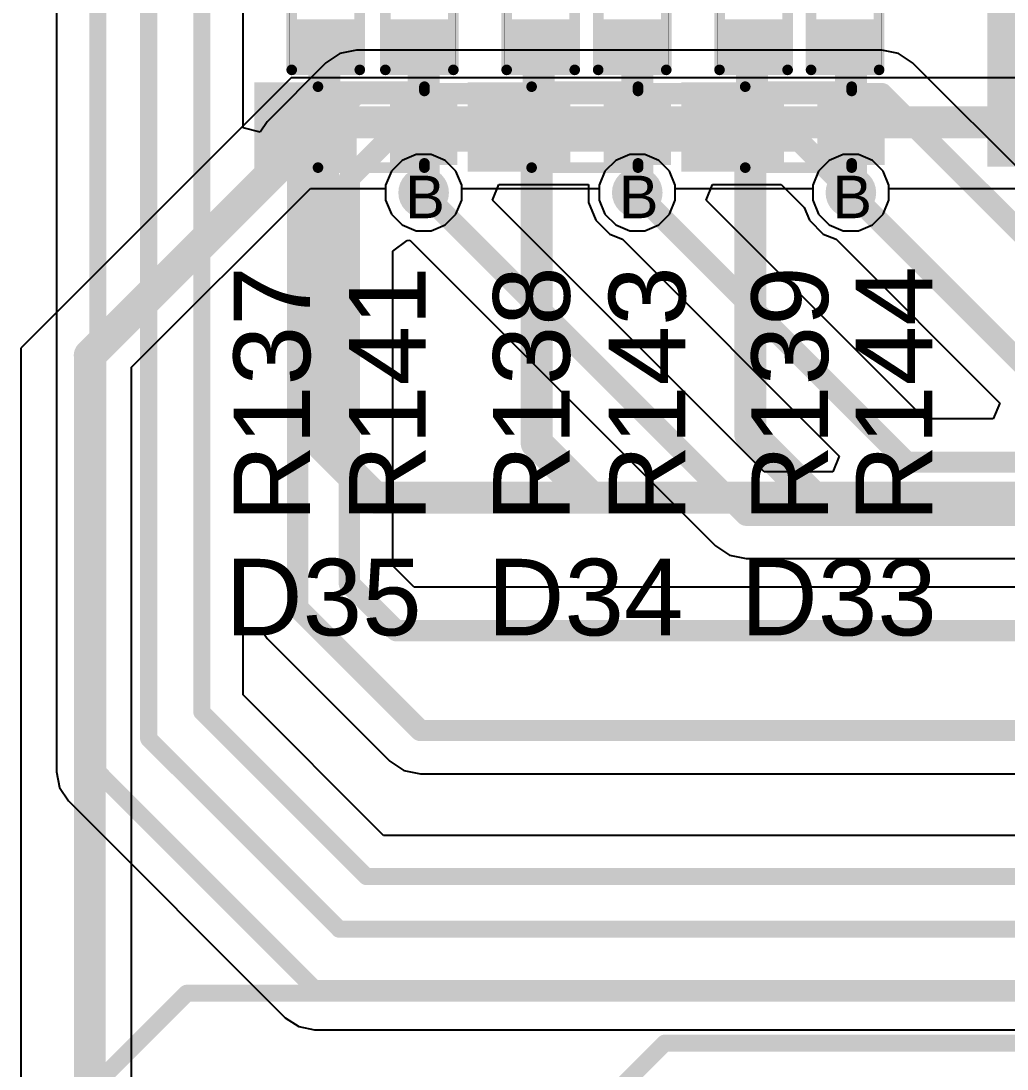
# Model space of a CAD drawing. Header units: inches. Extents: x 0 to 5379, y 0 to 5429.
# Drawn here: x 58.75 to 70.52, y 88.91 to 101.41 of the extents above; entities that cross this region are included whole.
import ezdxf

# ---------------------------------------------------------------- set-up
doc = ezdxf.new("R2010")
doc.units = ezdxf.units.IN
for name, color, linetype in [('Bottom Layer', 5, 'Continuous'), ('Bottom Solder', 6, 'Continuous'), ('Drill Drawing', 1, 'Continuous'), ('GND01', 16, 'Continuous'), ('GND02', 76, 'Continuous'), ('PWR', 156, 'Continuous'), ('SIG 01', 90, 'Continuous'), ('Top Layer', 1, 'Continuous'), ('Top Overlay', 2, 'Continuous'), ('Top Paste', 8, 'Continuous'), ('Top Solder', 216, 'Continuous'), ('Via Holes', 16, 'Continuous')]:
    doc.layers.add(name, color=color, linetype=linetype)
doc.styles.add('Arial', font='', dxfattribs={"height": 0.2})
doc.styles.get('Arial').set_extended_font_data('Arial')

# ---------------------------------------------------------------- blocks, each defined once
blk = doc.blocks.new('R___0402_612')
at = {"layer": 'Top Layer'}
for points in [[(-0.699, -0.318), (-0.699, 0.318), (-0.241, 0.318), (-0.241, -0.318)], [(0.241, -0.318), (0.241, 0.318), (0.699, 0.318), (0.699, -0.318)]]:
    blk.add_hatch(color=1, dxfattribs=at).paths.add_polyline_path(points)
at = {"layer": 'Top Paste'}
for points in [[(-0.699, -0.318), (-0.699, 0.318), (-0.241, 0.318), (-0.241, -0.318)], [(0.241, -0.318), (0.241, 0.318), (0.699, 0.318), (0.699, -0.318)]]:
    blk.add_hatch(color=8, dxfattribs=at).paths.add_polyline_path(points)
at = {"layer": 'Top Solder'}
for points in [[(-0.754, -0.373), (-0.754, 0.373), (-0.186, 0.373), (-0.186, -0.373)], [(0.186, -0.373), (0.186, 0.373), (0.754, 0.373), (0.754, -0.373)]]:
    blk.add_hatch(color=216, dxfattribs=at).paths.add_polyline_path(points)
at = {"layer": 'Top Overlay'}
for points in [[(-0.787, 0.406, 0.127, 0.127, 0), (-0.787, -0.406, 0.127, 0.127, 0)], [(-0.787, 0.406, 0.127, 0.127, 0), (0.787, 0.406, 0.127, 0.127, 0)], [(0.787, 0.406, 0.127, 0.127, 0), (0.787, -0.406, 0.127, 0.127, 0)], [(-0.787, -0.406, 0.127, 0.127, 0), (0.787, -0.406, 0.127, 0.127, 0)], [(-0.813, -0.432, 0.00323, 0.00323, 0), (0.813, -0.432, 0.00323, 0.00323, 0)]]:
    blk.add_lwpolyline(points, format="xyseb", dxfattribs=at)
for points in [[(-0.819, 0.406, 0.0635, 0.0635, 1), (-0.756, 0.406, 0.0635, 0.0635, 1)], [(-0.819, 0.406, 0.0635, 0.0635, 1), (-0.756, 0.406, 0.0635, 0.0635, 1)], [(0.756, 0.406, 0.0635, 0.0635, 1), (0.819, 0.406, 0.0635, 0.0635, 1)], [(0.756, 0.406, 0.0635, 0.0635, 1), (0.819, 0.406, 0.0635, 0.0635, 1)], [(-0.819, -0.406, 0.0635, 0.0635, 1), (-0.756, -0.406, 0.0635, 0.0635, 1)], [(-0.819, -0.406, 0.0635, 0.0635, 1), (-0.756, -0.406, 0.0635, 0.0635, 1)], [(0.756, -0.406, 0.0635, 0.0635, 1), (0.819, -0.406, 0.0635, 0.0635, 1)], [(0.756, -0.406, 0.0635, 0.0635, 1), (0.819, -0.406, 0.0635, 0.0635, 1)], [(-0.814, -0.432, 0.00161, 0.00161, 1), (-0.812, -0.432, 0.00161, 0.00161, 1)], [(0.812, -0.432, 0.00161, 0.00161, 1), (0.814, -0.432, 0.00161, 0.00161, 1)]]:
    blk.add_lwpolyline(points, format="xyseb", close=True, dxfattribs=at)
blk = doc.blocks.new('R___0402_613')
at = {"layer": 'Top Layer'}
for points in [[(-0.699, -0.318), (-0.699, 0.318), (-0.241, 0.318), (-0.241, -0.318)], [(0.241, -0.318), (0.241, 0.318), (0.699, 0.318), (0.699, -0.318)]]:
    blk.add_hatch(color=1, dxfattribs=at).paths.add_polyline_path(points)
at = {"layer": 'Top Paste'}
for points in [[(-0.699, -0.318), (-0.699, 0.318), (-0.241, 0.318), (-0.241, -0.318)], [(0.241, -0.318), (0.241, 0.318), (0.699, 0.318), (0.699, -0.318)]]:
    blk.add_hatch(color=8, dxfattribs=at).paths.add_polyline_path(points)
at = {"layer": 'Top Solder'}
for points in [[(-0.754, -0.373), (-0.754, 0.373), (-0.186, 0.373), (-0.186, -0.373)], [(0.186, -0.373), (0.186, 0.373), (0.754, 0.373), (0.754, -0.373)]]:
    blk.add_hatch(color=216, dxfattribs=at).paths.add_polyline_path(points)
at = {"layer": 'Top Overlay'}
for points in [[(-0.787, 0.406, 0.127, 0.127, 0), (-0.787, -0.406, 0.127, 0.127, 0)], [(-0.787, 0.406, 0.127, 0.127, 0), (0.787, 0.406, 0.127, 0.127, 0)], [(0.787, 0.406, 0.127, 0.127, 0), (0.787, -0.406, 0.127, 0.127, 0)], [(-0.787, -0.406, 0.127, 0.127, 0), (0.787, -0.406, 0.127, 0.127, 0)], [(-0.813, -0.432, 0.00323, 0.00323, 0), (0.813, -0.432, 0.00323, 0.00323, 0)]]:
    blk.add_lwpolyline(points, format="xyseb", dxfattribs=at)
for points in [[(-0.819, 0.406, 0.0635, 0.0635, 1), (-0.756, 0.406, 0.0635, 0.0635, 1)], [(-0.819, 0.406, 0.0635, 0.0635, 1), (-0.756, 0.406, 0.0635, 0.0635, 1)], [(0.756, 0.406, 0.0635, 0.0635, 1), (0.819, 0.406, 0.0635, 0.0635, 1)], [(0.756, 0.406, 0.0635, 0.0635, 1), (0.819, 0.406, 0.0635, 0.0635, 1)], [(-0.819, -0.406, 0.0635, 0.0635, 1), (-0.756, -0.406, 0.0635, 0.0635, 1)], [(-0.819, -0.406, 0.0635, 0.0635, 1), (-0.756, -0.406, 0.0635, 0.0635, 1)], [(0.756, -0.406, 0.0635, 0.0635, 1), (0.819, -0.406, 0.0635, 0.0635, 1)], [(0.756, -0.406, 0.0635, 0.0635, 1), (0.819, -0.406, 0.0635, 0.0635, 1)], [(-0.814, -0.432, 0.00161, 0.00161, 1), (-0.812, -0.432, 0.00161, 0.00161, 1)], [(0.812, -0.432, 0.00161, 0.00161, 1), (0.814, -0.432, 0.00161, 0.00161, 1)]]:
    blk.add_lwpolyline(points, format="xyseb", close=True, dxfattribs=at)
blk = doc.blocks.new('R___0402_615')
at = {"layer": 'Top Layer'}
for points in [[(-0.699, -0.318), (-0.699, 0.318), (-0.241, 0.318), (-0.241, -0.318)], [(0.241, -0.318), (0.241, 0.318), (0.699, 0.318), (0.699, -0.318)]]:
    blk.add_hatch(color=1, dxfattribs=at).paths.add_polyline_path(points)
at = {"layer": 'Top Paste'}
for points in [[(-0.699, -0.318), (-0.699, 0.318), (-0.241, 0.318), (-0.241, -0.318)], [(0.241, -0.318), (0.241, 0.318), (0.699, 0.318), (0.699, -0.318)]]:
    blk.add_hatch(color=8, dxfattribs=at).paths.add_polyline_path(points)
at = {"layer": 'Top Solder'}
for points in [[(-0.754, -0.373), (-0.754, 0.373), (-0.186, 0.373), (-0.186, -0.373)], [(0.186, -0.373), (0.186, 0.373), (0.754, 0.373), (0.754, -0.373)]]:
    blk.add_hatch(color=216, dxfattribs=at).paths.add_polyline_path(points)
at = {"layer": 'Top Overlay'}
for points in [[(-0.787, 0.406, 0.127, 0.127, 0), (-0.787, -0.406, 0.127, 0.127, 0)], [(-0.787, 0.406, 0.127, 0.127, 0), (0.787, 0.406, 0.127, 0.127, 0)], [(0.787, 0.406, 0.127, 0.127, 0), (0.787, -0.406, 0.127, 0.127, 0)], [(-0.787, -0.406, 0.127, 0.127, 0), (0.787, -0.406, 0.127, 0.127, 0)], [(-0.813, -0.432, 0.00323, 0.00323, 0), (0.813, -0.432, 0.00323, 0.00323, 0)]]:
    blk.add_lwpolyline(points, format="xyseb", dxfattribs=at)
for points in [[(-0.819, 0.406, 0.0635, 0.0635, 1), (-0.756, 0.406, 0.0635, 0.0635, 1)], [(-0.819, 0.406, 0.0635, 0.0635, 1), (-0.756, 0.406, 0.0635, 0.0635, 1)], [(0.756, 0.406, 0.0635, 0.0635, 1), (0.819, 0.406, 0.0635, 0.0635, 1)], [(0.756, 0.406, 0.0635, 0.0635, 1), (0.819, 0.406, 0.0635, 0.0635, 1)], [(-0.819, -0.406, 0.0635, 0.0635, 1), (-0.756, -0.406, 0.0635, 0.0635, 1)], [(-0.819, -0.406, 0.0635, 0.0635, 1), (-0.756, -0.406, 0.0635, 0.0635, 1)], [(0.756, -0.406, 0.0635, 0.0635, 1), (0.819, -0.406, 0.0635, 0.0635, 1)], [(0.756, -0.406, 0.0635, 0.0635, 1), (0.819, -0.406, 0.0635, 0.0635, 1)], [(-0.814, -0.432, 0.00161, 0.00161, 1), (-0.812, -0.432, 0.00161, 0.00161, 1)], [(0.812, -0.432, 0.00161, 0.00161, 1), (0.814, -0.432, 0.00161, 0.00161, 1)]]:
    blk.add_lwpolyline(points, format="xyseb", close=True, dxfattribs=at)
blk = doc.blocks.new('R___0402_617')
at = {"layer": 'Top Layer'}
for points in [[(-0.699, -0.318), (-0.699, 0.317), (-0.241, 0.317), (-0.241, -0.318)], [(0.241, -0.318), (0.241, 0.317), (0.699, 0.317), (0.699, -0.318)]]:
    blk.add_hatch(color=1, dxfattribs=at).paths.add_polyline_path(points)
at = {"layer": 'Top Paste'}
for points in [[(-0.699, -0.318), (-0.699, 0.317), (-0.241, 0.317), (-0.241, -0.318)], [(0.241, -0.318), (0.241, 0.317), (0.699, 0.317), (0.699, -0.318)]]:
    blk.add_hatch(color=8, dxfattribs=at).paths.add_polyline_path(points)
at = {"layer": 'Top Solder'}
for points in [[(-0.754, -0.373), (-0.754, 0.373), (-0.186, 0.373), (-0.186, -0.373)], [(0.186, -0.373), (0.186, 0.373), (0.754, 0.373), (0.754, -0.373)]]:
    blk.add_hatch(color=216, dxfattribs=at).paths.add_polyline_path(points)
at = {"layer": 'Top Overlay'}
for points in [[(-0.787, -0.406, 0.127, 0.127, 0), (-0.787, 0.406, 0.127, 0.127, 0)], [(0.787, 0.406, 0.127, 0.127, 0), (-0.787, 0.406, 0.127, 0.127, 0)], [(0.787, -0.406, 0.127, 0.127, 0), (0.787, 0.406, 0.127, 0.127, 0)], [(0.787, -0.406, 0.127, 0.127, 0), (-0.787, -0.406, 0.127, 0.127, 0)], [(0.813, -0.432, 0.00323, 0.00323, 0), (-0.813, -0.432, 0.00323, 0.00323, 0)]]:
    blk.add_lwpolyline(points, format="xyseb", dxfattribs=at)
for points in [[(-0.819, 0.406, 0.0635, 0.0635, 1), (-0.756, 0.406, 0.0635, 0.0635, 1)], [(-0.819, 0.406, 0.0635, 0.0635, 1), (-0.756, 0.406, 0.0635, 0.0635, 1)], [(0.756, 0.406, 0.0635, 0.0635, 1), (0.819, 0.406, 0.0635, 0.0635, 1)], [(0.756, 0.406, 0.0635, 0.0635, 1), (0.819, 0.406, 0.0635, 0.0635, 1)], [(-0.819, -0.406, 0.0635, 0.0635, 1), (-0.756, -0.406, 0.0635, 0.0635, 1)], [(-0.819, -0.406, 0.0635, 0.0635, 1), (-0.756, -0.406, 0.0635, 0.0635, 1)], [(0.756, -0.406, 0.0635, 0.0635, 1), (0.819, -0.406, 0.0635, 0.0635, 1)], [(0.756, -0.406, 0.0635, 0.0635, 1), (0.819, -0.406, 0.0635, 0.0635, 1)], [(-0.814, -0.432, 0.00161, 0.00161, 1), (-0.812, -0.432, 0.00161, 0.00161, 1)], [(0.812, -0.432, 0.00161, 0.00161, 1), (0.814, -0.432, 0.00161, 0.00161, 1)]]:
    blk.add_lwpolyline(points, format="xyseb", close=True, dxfattribs=at)
blk = doc.blocks.new('R___0402_618')
at = {"layer": 'Top Layer'}
for points in [[(-0.699, -0.318), (-0.699, 0.317), (-0.241, 0.317), (-0.241, -0.318)], [(0.241, -0.318), (0.241, 0.317), (0.699, 0.317), (0.699, -0.318)]]:
    blk.add_hatch(color=1, dxfattribs=at).paths.add_polyline_path(points)
at = {"layer": 'Top Paste'}
for points in [[(-0.699, -0.318), (-0.699, 0.317), (-0.241, 0.317), (-0.241, -0.318)], [(0.241, -0.318), (0.241, 0.317), (0.699, 0.317), (0.699, -0.318)]]:
    blk.add_hatch(color=8, dxfattribs=at).paths.add_polyline_path(points)
at = {"layer": 'Top Solder'}
for points in [[(-0.754, -0.373), (-0.754, 0.373), (-0.186, 0.373), (-0.186, -0.373)], [(0.186, -0.373), (0.186, 0.373), (0.754, 0.373), (0.754, -0.373)]]:
    blk.add_hatch(color=216, dxfattribs=at).paths.add_polyline_path(points)
at = {"layer": 'Top Overlay'}
for points in [[(-0.787, -0.406, 0.127, 0.127, 0), (-0.787, 0.406, 0.127, 0.127, 0)], [(0.787, 0.406, 0.127, 0.127, 0), (-0.787, 0.406, 0.127, 0.127, 0)], [(0.787, -0.406, 0.127, 0.127, 0), (0.787, 0.406, 0.127, 0.127, 0)], [(0.787, -0.406, 0.127, 0.127, 0), (-0.787, -0.406, 0.127, 0.127, 0)], [(0.813, -0.432, 0.00323, 0.00323, 0), (-0.813, -0.432, 0.00323, 0.00323, 0)]]:
    blk.add_lwpolyline(points, format="xyseb", dxfattribs=at)
for points in [[(-0.819, 0.406, 0.0635, 0.0635, 1), (-0.756, 0.406, 0.0635, 0.0635, 1)], [(-0.819, 0.406, 0.0635, 0.0635, 1), (-0.756, 0.406, 0.0635, 0.0635, 1)], [(0.756, 0.406, 0.0635, 0.0635, 1), (0.819, 0.406, 0.0635, 0.0635, 1)], [(0.756, 0.406, 0.0635, 0.0635, 1), (0.819, 0.406, 0.0635, 0.0635, 1)], [(-0.819, -0.406, 0.0635, 0.0635, 1), (-0.756, -0.406, 0.0635, 0.0635, 1)], [(-0.819, -0.406, 0.0635, 0.0635, 1), (-0.756, -0.406, 0.0635, 0.0635, 1)], [(0.756, -0.406, 0.0635, 0.0635, 1), (0.819, -0.406, 0.0635, 0.0635, 1)], [(0.756, -0.406, 0.0635, 0.0635, 1), (0.819, -0.406, 0.0635, 0.0635, 1)], [(-0.814, -0.432, 0.00161, 0.00161, 1), (-0.812, -0.432, 0.00161, 0.00161, 1)], [(0.812, -0.432, 0.00161, 0.00161, 1), (0.814, -0.432, 0.00161, 0.00161, 1)]]:
    blk.add_lwpolyline(points, format="xyseb", close=True, dxfattribs=at)
blk = doc.blocks.new('R___0402_619')
at = {"layer": 'Top Layer'}
for points in [[(-0.699, -0.318), (-0.699, 0.317), (-0.241, 0.317), (-0.241, -0.318)], [(0.241, -0.318), (0.241, 0.317), (0.699, 0.317), (0.699, -0.318)]]:
    blk.add_hatch(color=1, dxfattribs=at).paths.add_polyline_path(points)
at = {"layer": 'Top Paste'}
for points in [[(-0.699, -0.318), (-0.699, 0.317), (-0.241, 0.317), (-0.241, -0.318)], [(0.241, -0.318), (0.241, 0.317), (0.699, 0.317), (0.699, -0.318)]]:
    blk.add_hatch(color=8, dxfattribs=at).paths.add_polyline_path(points)
at = {"layer": 'Top Solder'}
for points in [[(-0.754, -0.373), (-0.754, 0.373), (-0.186, 0.373), (-0.186, -0.373)], [(0.186, -0.373), (0.186, 0.373), (0.754, 0.373), (0.754, -0.373)]]:
    blk.add_hatch(color=216, dxfattribs=at).paths.add_polyline_path(points)
at = {"layer": 'Top Overlay'}
for points in [[(-0.787, -0.406, 0.127, 0.127, 0), (-0.787, 0.406, 0.127, 0.127, 0)], [(0.787, 0.406, 0.127, 0.127, 0), (-0.787, 0.406, 0.127, 0.127, 0)], [(0.787, -0.406, 0.127, 0.127, 0), (0.787, 0.406, 0.127, 0.127, 0)], [(0.787, -0.406, 0.127, 0.127, 0), (-0.787, -0.406, 0.127, 0.127, 0)], [(0.813, -0.432, 0.00323, 0.00323, 0), (-0.813, -0.432, 0.00323, 0.00323, 0)]]:
    blk.add_lwpolyline(points, format="xyseb", dxfattribs=at)
for points in [[(-0.819, 0.406, 0.0635, 0.0635, 1), (-0.756, 0.406, 0.0635, 0.0635, 1)], [(-0.819, 0.406, 0.0635, 0.0635, 1), (-0.756, 0.406, 0.0635, 0.0635, 1)], [(0.756, 0.406, 0.0635, 0.0635, 1), (0.819, 0.406, 0.0635, 0.0635, 1)], [(0.756, 0.406, 0.0635, 0.0635, 1), (0.819, 0.406, 0.0635, 0.0635, 1)], [(-0.819, -0.406, 0.0635, 0.0635, 1), (-0.756, -0.406, 0.0635, 0.0635, 1)], [(-0.819, -0.406, 0.0635, 0.0635, 1), (-0.756, -0.406, 0.0635, 0.0635, 1)], [(0.756, -0.406, 0.0635, 0.0635, 1), (0.819, -0.406, 0.0635, 0.0635, 1)], [(0.756, -0.406, 0.0635, 0.0635, 1), (0.819, -0.406, 0.0635, 0.0635, 1)], [(-0.814, -0.432, 0.00161, 0.00161, 1), (-0.812, -0.432, 0.00161, 0.00161, 1)], [(0.812, -0.432, 0.00161, 0.00161, 1), (0.814, -0.432, 0.00161, 0.00161, 1)]]:
    blk.add_lwpolyline(points, format="xyseb", close=True, dxfattribs=at)
blk = doc.blocks.new('SOD_523_900')
at = {"layer": 'Top Layer'}
for points in [[(-0.9, 0.35), (-0.3, 0.35), (-0.3, -0.35), (-0.9, -0.35)], [(0.3, 0.35), (0.9, 0.35), (0.9, -0.35), (0.3, -0.35)]]:
    blk.add_hatch(color=1, dxfattribs=at).paths.add_polyline_path(points)
at = {"layer": 'Top Overlay'}
for points in [[(0.66, 0.356), (1.422, 0.356), (1.422, 0.534), (0.66, 0.534)], [(0.94, -0.381), (1.422, -0.381), (1.422, 0.381), (0.94, 0.381)], [(0.66, -0.533), (1.422, -0.533), (1.422, -0.355), (0.66, -0.355)]]:
    blk.add_hatch(color=2, dxfattribs=at).paths.add_polyline_path(points)
at = {"layer": 'Top Paste'}
for points in [[(-0.9, 0.35), (-0.3, 0.35), (-0.3, -0.35), (-0.9, -0.35)], [(0.3, 0.35), (0.9, 0.35), (0.9, -0.35), (0.3, -0.35)]]:
    blk.add_hatch(color=8, dxfattribs=at).paths.add_polyline_path(points)
at = {"layer": 'Top Solder'}
for points in [[(-1.002, 0.452), (-0.198, 0.452), (-0.198, -0.452), (-1.002, -0.452)], [(0.198, 0.452), (1.002, 0.452), (1.002, -0.452), (0.198, -0.452)]]:
    blk.add_hatch(color=216, dxfattribs=at).paths.add_polyline_path(points)
at = {"layer": 'Top Overlay'}
for points in [[(0.66, 0.483, 0.127, 0.127, 0), (-0.61, 0.483, 0.127, 0.127, 0)], [(-0.61, 0.482, 0.127, 0.127, 0), (-0.61, 0.432, 0.127, 0.127, 0)], [(-0.61, -0.432, 0.127, 0.127, 0), (-0.61, -0.482, 0.127, 0.127, 0)], [(0.66, -0.483, 0.127, 0.127, 0), (-0.61, -0.483, 0.127, 0.127, 0)]]:
    blk.add_lwpolyline(points, format="xyseb", dxfattribs=at)
for points in [[(-0.641, 0.483, 0.0635, 0.0635, 1), (-0.578, 0.483, 0.0635, 0.0635, 1)], [(-0.641, 0.482, 0.0635, 0.0635, 1), (-0.578, 0.482, 0.0635, 0.0635, 1)], [(0.629, 0.483, 0.0635, 0.0635, 1), (0.692, 0.483, 0.0635, 0.0635, 1)], [(-0.641, 0.432, 0.0635, 0.0635, 1), (-0.578, 0.432, 0.0635, 0.0635, 1)], [(-0.641, -0.432, 0.0635, 0.0635, 1), (-0.578, -0.432, 0.0635, 0.0635, 1)], [(-0.641, -0.482, 0.0635, 0.0635, 1), (-0.578, -0.482, 0.0635, 0.0635, 1)], [(-0.641, -0.483, 0.0635, 0.0635, 1), (-0.578, -0.483, 0.0635, 0.0635, 1)], [(0.629, -0.483, 0.0635, 0.0635, 1), (0.692, -0.483, 0.0635, 0.0635, 1)]]:
    blk.add_lwpolyline(points, format="xyseb", close=True, dxfattribs=at)
blk = doc.blocks.new('SOD_523_901')
at = {"layer": 'Top Layer'}
for points in [[(-0.9, 0.35), (-0.3, 0.35), (-0.3, -0.35), (-0.9, -0.35)], [(0.3, 0.35), (0.9, 0.35), (0.9, -0.35), (0.3, -0.35)]]:
    blk.add_hatch(color=1, dxfattribs=at).paths.add_polyline_path(points)
at = {"layer": 'Top Overlay'}
for points in [[(0.66, 0.356), (1.422, 0.356), (1.422, 0.533), (0.66, 0.533)], [(0.94, -0.381), (1.422, -0.381), (1.422, 0.381), (0.94, 0.381)], [(0.66, -0.533), (1.422, -0.533), (1.422, -0.356), (0.66, -0.356)]]:
    blk.add_hatch(color=2, dxfattribs=at).paths.add_polyline_path(points)
at = {"layer": 'Top Paste'}
for points in [[(-0.9, 0.35), (-0.3, 0.35), (-0.3, -0.35), (-0.9, -0.35)], [(0.3, 0.35), (0.9, 0.35), (0.9, -0.35), (0.3, -0.35)]]:
    blk.add_hatch(color=8, dxfattribs=at).paths.add_polyline_path(points)
at = {"layer": 'Top Solder'}
for points in [[(-1.002, 0.452), (-0.198, 0.452), (-0.198, -0.452), (-1.002, -0.452)], [(0.198, 0.452), (1.002, 0.452), (1.002, -0.452), (0.198, -0.452)]]:
    blk.add_hatch(color=216, dxfattribs=at).paths.add_polyline_path(points)
at = {"layer": 'Top Overlay'}
for points in [[(0.66, 0.483, 0.127, 0.127, 0), (-0.61, 0.483, 0.127, 0.127, 0)], [(-0.61, 0.482, 0.127, 0.127, 0), (-0.61, 0.432, 0.127, 0.127, 0)], [(-0.61, -0.432, 0.127, 0.127, 0), (-0.61, -0.482, 0.127, 0.127, 0)], [(0.66, -0.483, 0.127, 0.127, 0), (-0.61, -0.483, 0.127, 0.127, 0)]]:
    blk.add_lwpolyline(points, format="xyseb", dxfattribs=at)
for points in [[(-0.641, 0.483, 0.0635, 0.0635, 1), (-0.578, 0.483, 0.0635, 0.0635, 1)], [(-0.641, 0.482, 0.0635, 0.0635, 1), (-0.578, 0.482, 0.0635, 0.0635, 1)], [(0.629, 0.483, 0.0635, 0.0635, 1), (0.692, 0.483, 0.0635, 0.0635, 1)], [(-0.641, 0.432, 0.0635, 0.0635, 1), (-0.578, 0.432, 0.0635, 0.0635, 1)], [(-0.641, -0.432, 0.0635, 0.0635, 1), (-0.578, -0.432, 0.0635, 0.0635, 1)], [(-0.641, -0.482, 0.0635, 0.0635, 1), (-0.578, -0.482, 0.0635, 0.0635, 1)], [(-0.641, -0.483, 0.0635, 0.0635, 1), (-0.578, -0.483, 0.0635, 0.0635, 1)], [(0.629, -0.483, 0.0635, 0.0635, 1), (0.692, -0.483, 0.0635, 0.0635, 1)]]:
    blk.add_lwpolyline(points, format="xyseb", close=True, dxfattribs=at)
blk = doc.blocks.new('SOD_523_902')
at = {"layer": 'Top Layer'}
for points in [[(-0.9, 0.35), (-0.3, 0.35), (-0.3, -0.35), (-0.9, -0.35)], [(0.3, 0.35), (0.9, 0.35), (0.9, -0.35), (0.3, -0.35)]]:
    blk.add_hatch(color=1, dxfattribs=at).paths.add_polyline_path(points)
at = {"layer": 'Top Overlay'}
for points in [[(0.66, 0.355), (1.422, 0.355), (1.422, 0.533), (0.66, 0.533)], [(0.939, -0.381), (1.422, -0.381), (1.422, 0.381), (0.939, 0.381)], [(0.66, -0.534), (1.422, -0.534), (1.422, -0.356), (0.66, -0.356)]]:
    blk.add_hatch(color=2, dxfattribs=at).paths.add_polyline_path(points)
at = {"layer": 'Top Paste'}
for points in [[(-0.9, 0.35), (-0.3, 0.35), (-0.3, -0.35), (-0.9, -0.35)], [(0.3, 0.35), (0.9, 0.35), (0.9, -0.35), (0.3, -0.35)]]:
    blk.add_hatch(color=8, dxfattribs=at).paths.add_polyline_path(points)
at = {"layer": 'Top Solder'}
for points in [[(-1.002, 0.452), (-0.198, 0.452), (-0.198, -0.452), (-1.002, -0.452)], [(0.198, 0.452), (1.002, 0.452), (1.002, -0.452), (0.198, -0.452)]]:
    blk.add_hatch(color=216, dxfattribs=at).paths.add_polyline_path(points)
at = {"layer": 'Top Overlay'}
for points in [[(0.66, 0.483, 0.127, 0.127, 0), (-0.61, 0.483, 0.127, 0.127, 0)], [(-0.61, 0.482, 0.127, 0.127, 0), (-0.61, 0.432, 0.127, 0.127, 0)], [(-0.61, -0.432, 0.127, 0.127, 0), (-0.61, -0.482, 0.127, 0.127, 0)], [(0.66, -0.483, 0.127, 0.127, 0), (-0.61, -0.483, 0.127, 0.127, 0)]]:
    blk.add_lwpolyline(points, format="xyseb", dxfattribs=at)
for points in [[(-0.641, 0.483, 0.0635, 0.0635, 1), (-0.578, 0.483, 0.0635, 0.0635, 1)], [(-0.641, 0.482, 0.0635, 0.0635, 1), (-0.578, 0.482, 0.0635, 0.0635, 1)], [(0.629, 0.483, 0.0635, 0.0635, 1), (0.692, 0.483, 0.0635, 0.0635, 1)], [(-0.641, 0.432, 0.0635, 0.0635, 1), (-0.578, 0.432, 0.0635, 0.0635, 1)], [(-0.641, -0.432, 0.0635, 0.0635, 1), (-0.578, -0.432, 0.0635, 0.0635, 1)], [(-0.641, -0.482, 0.0635, 0.0635, 1), (-0.578, -0.482, 0.0635, 0.0635, 1)], [(-0.641, -0.483, 0.0635, 0.0635, 1), (-0.578, -0.483, 0.0635, 0.0635, 1)], [(0.629, -0.483, 0.0635, 0.0635, 1), (0.692, -0.483, 0.0635, 0.0635, 1)]]:
    blk.add_lwpolyline(points, format="xyseb", close=True, dxfattribs=at)

msp = doc.modelspace()

# ---------------------------------------------------------------- hatches: boundary and pattern name
at = {"layer": 'Bottom Layer'}
h = msp.add_hatch(color=5, dxfattribs=at)
edge = h.paths.add_edge_path()
edge.add_arc((63.555, 99.365), 0.2, 0, 360)
h = msp.add_hatch(color=5, dxfattribs=at)
edge = h.paths.add_edge_path()
edge.add_arc((66.104, 99.365), 0.2, 0, 360)
h = msp.add_hatch(color=5, dxfattribs=at)
edge = h.paths.add_edge_path()
edge.add_arc((68.653, 99.365), 0.2, 0, 360)
at = {"layer": 'Bottom Solder'}
h = msp.add_hatch(color=6, dxfattribs=at)
edge = h.paths.add_edge_path()
edge.add_arc((63.555, 99.365), 0.302, 0, 360)
h = msp.add_hatch(color=6, dxfattribs=at)
edge = h.paths.add_edge_path()
edge.add_arc((66.104, 99.365), 0.302, 0, 360)
h = msp.add_hatch(color=6, dxfattribs=at)
edge = h.paths.add_edge_path()
edge.add_arc((68.653, 99.365), 0.302, 0, 360)
at = {"layer": 'GND01'}
h = msp.add_hatch(color=16, dxfattribs=at)
edge = h.paths.add_edge_path()
edge.add_arc((63.555, 99.365), 0.2, 0, 360)
h = msp.add_hatch(color=16, dxfattribs=at)
edge = h.paths.add_edge_path()
edge.add_arc((66.104, 99.365), 0.2, 0, 360)
h = msp.add_hatch(color=16, dxfattribs=at)
edge = h.paths.add_edge_path()
edge.add_arc((68.653, 99.365), 0.2, 0, 360)
at = {"layer": 'GND02'}
h = msp.add_hatch(color=76, dxfattribs=at)
edge = h.paths.add_edge_path()
edge.add_arc((63.555, 99.365), 0.2, 0, 360)
h = msp.add_hatch(color=76, dxfattribs=at)
edge = h.paths.add_edge_path()
edge.add_arc((66.104, 99.365), 0.2, 0, 360)
h = msp.add_hatch(color=76, dxfattribs=at)
edge = h.paths.add_edge_path()
edge.add_arc((68.653, 99.365), 0.2, 0, 360)
at = {"layer": 'PWR'}
h = msp.add_hatch(color=156, dxfattribs=at)
edge = h.paths.add_edge_path()
edge.add_arc((63.555, 99.365), 0.2, 0, 360)
h = msp.add_hatch(color=156, dxfattribs=at)
edge = h.paths.add_edge_path()
edge.add_arc((66.104, 99.365), 0.2, 0, 360)
h = msp.add_hatch(color=156, dxfattribs=at)
edge = h.paths.add_edge_path()
edge.add_arc((68.653, 99.365), 0.2, 0, 360)
at = {"layer": 'SIG 01'}
h = msp.add_hatch(color=90, dxfattribs=at)
edge = h.paths.add_edge_path()
edge.add_arc((63.555, 99.365), 0.2, 0, 360)
h = msp.add_hatch(color=90, dxfattribs=at)
edge = h.paths.add_edge_path()
edge.add_arc((66.104, 99.365), 0.2, 0, 360)
h = msp.add_hatch(color=90, dxfattribs=at)
edge = h.paths.add_edge_path()
edge.add_arc((68.653, 99.365), 0.2, 0, 360)
at = {"layer": 'Top Layer'}
msp.add_hatch(color=1, dxfattribs=at).paths.add_polyline_path([(70.282, 99.674), (72.051, 99.674), (72.051, 105.826), (70.282, 105.826)])
h = msp.add_hatch(color=1, dxfattribs=at)
edge = h.paths.add_edge_path()
edge.add_arc((63.555, 99.365), 0.2, 0, 360)
h = msp.add_hatch(color=1, dxfattribs=at)
edge = h.paths.add_edge_path()
edge.add_arc((66.104, 99.365), 0.2, 0, 360)
h = msp.add_hatch(color=1, dxfattribs=at)
edge = h.paths.add_edge_path()
edge.add_arc((68.653, 99.365), 0.2, 0, 360)
at = {"layer": 'Top Solder'}
h = msp.add_hatch(color=216, dxfattribs=at)
edge = h.paths.add_edge_path()
edge.add_arc((63.555, 99.365), 0.302, 0, 360)
h = msp.add_hatch(color=216, dxfattribs=at)
edge = h.paths.add_edge_path()
edge.add_arc((66.104, 99.365), 0.302, 0, 360)
h = msp.add_hatch(color=216, dxfattribs=at)
edge = h.paths.add_edge_path()
edge.add_arc((68.653, 99.365), 0.302, 0, 360)
at = {"layer": 'Via Holes'}
h = msp.add_hatch(color=7, dxfattribs=at)
edge = h.paths.add_edge_path()
edge.add_arc((63.555, 99.365), 0.1, 0, 360)
h = msp.add_hatch(color=7, dxfattribs=at)
edge = h.paths.add_edge_path()
edge.add_arc((66.104, 99.365), 0.1, 0, 360)
h = msp.add_hatch(color=7, dxfattribs=at)
edge = h.paths.add_edge_path()
edge.add_arc((68.653, 99.365), 0.1, 0, 360)

# ---------------------------------------------------------------- linework, layer by layer
at = {"layer": 'Bottom Layer'}
for p, q in [((63.465, 99.819), (63.298, 99.75)), ((63.645, 99.819), (63.465, 99.819)), ((63.812, 99.75), (63.645, 99.819)), ((66.014, 99.819), (65.847, 99.75)), ((66.194, 99.819), (66.014, 99.819)), ((66.361, 99.75), (66.194, 99.819)), ((68.562, 99.819), (68.395, 99.75)), ((68.743, 99.819), (68.562, 99.819)), ((68.91, 99.75), (68.743, 99.819)), ((63.298, 99.75), (63.17, 99.622)), ((63.94, 99.622), (63.812, 99.75)), ((65.847, 99.75), (65.719, 99.622)), ((66.489, 99.622), (66.361, 99.75)), ((68.395, 99.75), (68.268, 99.622)), ((69.037, 99.622), (68.91, 99.75)), ((63.17, 99.622), (63.101, 99.455)), ((64.009, 99.455), (63.94, 99.622)), ((65.719, 99.622), (65.65, 99.455)), ((66.558, 99.455), (66.489, 99.622)), ((68.268, 99.622), (68.199, 99.455)), ((69.107, 99.455), (69.037, 99.622)), ((63.101, 99.455), (63.101, 99.274)), ((64.009, 99.274), (64.009, 99.455)), ((65.65, 99.455), (65.65, 99.274)), ((66.558, 99.274), (66.558, 99.455)), ((68.199, 99.455), (68.199, 99.274)), ((69.107, 99.274), (69.107, 99.455)), ((63.101, 99.274), (63.17, 99.108)), ((63.94, 99.108), (64.009, 99.274)), ((65.65, 99.274), (65.719, 99.108)), ((66.489, 99.108), (66.558, 99.274)), ((68.199, 99.274), (68.268, 99.108)), ((69.037, 99.108), (69.107, 99.274)), ((63.17, 99.108), (63.298, 98.98)), ((63.812, 98.98), (63.94, 99.108)), ((65.719, 99.108), (65.847, 98.98)), ((66.361, 98.98), (66.489, 99.108)), ((68.268, 99.108), (68.395, 98.98)), ((68.91, 98.98), (69.037, 99.108)), ((63.298, 98.98), (63.465, 98.911)), ((63.645, 98.911), (63.812, 98.98)), ((65.847, 98.98), (66.014, 98.911)), ((66.194, 98.911), (66.361, 98.98)), ((68.395, 98.98), (68.562, 98.911)), ((68.743, 98.911), (68.91, 98.98)), ((63.465, 98.911), (63.645, 98.911)), ((66.014, 98.911), (66.194, 98.911)), ((68.562, 98.911), (68.743, 98.911))]:
    msp.add_line(p, q, dxfattribs=at)
at = {"layer": 'GND01'}
for p, q in [((63.465, 99.819), (63.298, 99.75)), ((63.645, 99.819), (63.465, 99.819)), ((63.812, 99.75), (63.645, 99.819)), ((66.014, 99.819), (65.847, 99.75)), ((66.194, 99.819), (66.014, 99.819)), ((66.361, 99.75), (66.194, 99.819)), ((68.562, 99.819), (68.395, 99.75)), ((68.743, 99.819), (68.562, 99.819)), ((68.91, 99.75), (68.743, 99.819)), ((63.298, 99.75), (63.17, 99.622)), ((63.94, 99.622), (63.812, 99.75)), ((65.847, 99.75), (65.719, 99.622)), ((66.489, 99.622), (66.361, 99.75)), ((68.395, 99.75), (68.268, 99.622)), ((69.037, 99.622), (68.91, 99.75)), ((63.17, 99.622), (63.101, 99.455)), ((64.009, 99.455), (63.94, 99.622)), ((65.719, 99.622), (65.65, 99.455)), ((66.558, 99.455), (66.489, 99.622)), ((68.268, 99.622), (68.199, 99.455)), ((69.107, 99.455), (69.037, 99.622)), ((63.101, 99.455), (63.101, 99.274)), ((64.009, 99.274), (64.009, 99.455)), ((65.65, 99.455), (65.65, 99.274)), ((66.558, 99.274), (66.558, 99.455)), ((68.199, 99.455), (68.199, 99.274)), ((69.107, 99.274), (69.107, 99.455)), ((63.101, 99.274), (63.17, 99.108)), ((63.94, 99.108), (64.009, 99.274)), ((65.65, 99.274), (65.719, 99.108)), ((66.489, 99.108), (66.558, 99.274)), ((68.199, 99.274), (68.268, 99.108)), ((69.037, 99.108), (69.107, 99.274)), ((63.17, 99.108), (63.298, 98.98)), ((63.812, 98.98), (63.94, 99.108)), ((65.719, 99.108), (65.847, 98.98)), ((66.361, 98.98), (66.489, 99.108)), ((68.268, 99.108), (68.395, 98.98)), ((68.91, 98.98), (69.037, 99.108)), ((63.298, 98.98), (63.465, 98.911)), ((63.645, 98.911), (63.812, 98.98)), ((65.847, 98.98), (66.014, 98.911)), ((66.194, 98.911), (66.361, 98.98)), ((68.395, 98.98), (68.562, 98.911)), ((68.743, 98.911), (68.91, 98.98)), ((63.465, 98.911), (63.645, 98.911)), ((66.014, 98.911), (66.194, 98.911)), ((68.562, 98.911), (68.743, 98.911))]:
    msp.add_line(p, q, dxfattribs=at)
at = {"layer": 'GND02'}
for p, q in [((63.465, 99.819), (63.298, 99.75)), ((63.645, 99.819), (63.465, 99.819)), ((63.812, 99.75), (63.645, 99.819)), ((66.014, 99.819), (65.847, 99.75)), ((66.194, 99.819), (66.014, 99.819)), ((66.361, 99.75), (66.194, 99.819)), ((68.562, 99.819), (68.395, 99.75)), ((68.743, 99.819), (68.562, 99.819)), ((68.91, 99.75), (68.743, 99.819)), ((63.298, 99.75), (63.17, 99.622)), ((63.94, 99.622), (63.812, 99.75)), ((65.847, 99.75), (65.719, 99.622)), ((66.489, 99.622), (66.361, 99.75)), ((68.395, 99.75), (68.268, 99.622)), ((69.037, 99.622), (68.91, 99.75)), ((63.17, 99.622), (63.101, 99.455)), ((64.009, 99.455), (63.94, 99.622)), ((65.719, 99.622), (65.65, 99.455)), ((66.558, 99.455), (66.489, 99.622)), ((68.268, 99.622), (68.199, 99.455)), ((69.107, 99.455), (69.037, 99.622)), ((63.101, 99.455), (63.101, 99.274)), ((64.009, 99.274), (64.009, 99.455)), ((65.65, 99.455), (65.65, 99.274)), ((66.558, 99.274), (66.558, 99.455)), ((68.199, 99.455), (68.199, 99.274)), ((69.107, 99.274), (69.107, 99.455)), ((63.101, 99.274), (63.17, 99.108)), ((63.94, 99.108), (64.009, 99.274)), ((65.65, 99.274), (65.719, 99.108)), ((66.489, 99.108), (66.558, 99.274)), ((68.199, 99.274), (68.268, 99.108)), ((69.037, 99.108), (69.107, 99.274)), ((63.17, 99.108), (63.298, 98.98)), ((63.812, 98.98), (63.94, 99.108)), ((65.719, 99.108), (65.847, 98.98)), ((66.361, 98.98), (66.489, 99.108)), ((68.268, 99.108), (68.395, 98.98)), ((68.91, 98.98), (69.037, 99.108)), ((63.298, 98.98), (63.465, 98.911)), ((63.645, 98.911), (63.812, 98.98)), ((65.847, 98.98), (66.014, 98.911)), ((66.194, 98.911), (66.361, 98.98)), ((68.395, 98.98), (68.562, 98.911)), ((68.743, 98.911), (68.91, 98.98)), ((63.465, 98.911), (63.645, 98.911)), ((66.014, 98.911), (66.194, 98.911)), ((68.562, 98.911), (68.743, 98.911))]:
    msp.add_line(p, q, dxfattribs=at)
at = {"layer": 'PWR'}
for p, q in [((61.976, 100.736), (58.75, 97.511)), ((89.028, 100.736), (61.976, 100.736)), ((60.071, 97.282), (62.205, 99.416)), ((62.205, 99.416), (63.101, 99.416)), ((63.101, 99.416), (63.101, 99.274)), ((64.009, 99.274), (64.009, 99.416)), ((64.009, 99.416), (65.65, 99.416)), ((65.65, 99.416), (65.65, 99.274)), ((66.558, 99.274), (66.558, 99.416)), ((66.558, 99.416), (68.199, 99.416)), ((68.199, 99.416), (68.199, 99.274)), ((69.107, 99.274), (69.107, 99.416)), ((69.107, 99.416), (80.366, 99.416)), ((63.101, 99.274), (63.17, 99.108)), ((63.94, 99.108), (64.009, 99.274)), ((65.65, 99.274), (65.719, 99.108)), ((66.489, 99.108), (66.558, 99.274)), ((68.199, 99.274), (68.268, 99.108)), ((69.037, 99.108), (69.107, 99.274)), ((63.17, 99.108), (63.298, 98.98)), ((63.812, 98.98), (63.94, 99.108)), ((65.719, 99.108), (65.847, 98.98)), ((66.361, 98.98), (66.489, 99.108)), ((68.268, 99.108), (68.395, 98.98)), ((68.91, 98.98), (69.037, 99.108)), ((63.298, 98.98), (63.465, 98.911)), ((63.645, 98.911), (63.812, 98.98)), ((65.847, 98.98), (66.014, 98.911)), ((66.194, 98.911), (66.361, 98.98)), ((68.395, 98.98), (68.562, 98.911)), ((68.743, 98.911), (68.91, 98.98)), ((63.465, 98.911), (63.645, 98.911)), ((66.014, 98.911), (66.194, 98.911)), ((68.562, 98.911), (68.743, 98.911)), ((58.75, 97.511), (58.75, 75.236)), ((60.071, 87.659), (60.071, 97.282))]:
    msp.add_line(p, q, dxfattribs=at)
for points in [[(59.572, 97.424, 0.381, 0.381, 0), (62.351, 100.204, 0.381, 0.381, 0)], [(62.351, 100.204, 0.381, 0.381, 0), (92.39, 100.204, 0.381, 0.381, 0)], [(59.572, 81.356, 0.381, 0.381, 0), (59.572, 97.424, 0.381, 0.381, 0)]]:
    msp.add_lwpolyline(points, format="xyseb", dxfattribs=at)
for points in [[(62.256, 100.204, 0.191, 0.191, 1), (62.447, 100.204, 0.191, 0.191, 1)], [(62.256, 100.204, 0.191, 0.191, 1), (62.447, 100.204, 0.191, 0.191, 1)], [(59.476, 97.424, 0.191, 0.191, 1), (59.667, 97.424, 0.191, 0.191, 1)], [(59.476, 97.424, 0.191, 0.191, 1), (59.667, 97.424, 0.191, 0.191, 1)]]:
    msp.add_lwpolyline(points, format="xyseb", close=True, dxfattribs=at)
at = {"layer": 'SIG 01'}
for p, q in [((59.174, 105.963), (59.174, 92.455)), ((61.401, 100.138), (61.401, 105.152)), ((62.755, 101.065), (62.557, 101.026)), ((69.023, 101.065), (62.755, 101.065)), ((69.222, 101.026), (69.023, 101.065)), ((62.557, 101.026), (62.389, 100.913)), ((69.39, 100.913), (69.222, 101.026)), ((62.389, 100.913), (61.686, 100.21)), ((62.389, 100.913), (62.389, 100.913)), ((72.325, 97.978), (69.39, 100.913)), ((61.686, 100.21), (61.604, 100.088)), ((61.604, 100.088), (61.401, 100.138)), ((64.376, 99.276), (64.454, 99.464)), ((64.454, 99.464), (65.523, 99.464)), ((65.523, 99.464), (65.523, 99.249)), ((66.925, 99.276), (67.003, 99.464)), ((67.003, 99.464), (67.821, 99.464)), ((67.821, 99.464), (68.097, 99.188)), ((67.618, 96.034), (64.376, 99.276)), ((65.523, 99.249), (65.611, 99.036)), ((69.534, 96.667), (66.925, 99.276)), ((68.097, 99.188), (68.16, 99.036)), ((65.611, 99.036), (65.775, 98.872)), ((68.16, 99.036), (68.323, 98.872)), ((65.775, 98.872), (65.927, 98.809)), ((65.927, 98.809), (68.514, 96.222)), ((68.323, 98.872), (68.476, 98.809)), ((68.476, 98.809), (70.43, 96.855)), ((63.187, 98.668), (63.358, 98.794)), ((63.358, 98.794), (63.39, 98.797)), ((63.39, 98.797), (67.037, 95.15)), ((63.187, 94.912), (63.187, 98.668)), ((70.43, 96.855), (70.352, 96.667)), ((70.352, 96.667), (69.534, 96.667)), ((68.514, 96.222), (68.436, 96.034)), ((68.436, 96.034), (67.618, 96.034)), ((67.037, 95.15), (67.205, 95.038)), ((67.205, 95.038), (67.403, 94.999)), ((67.403, 94.999), (85.819, 94.999)), ((63.444, 94.656), (63.187, 94.912)), ((85.871, 94.656), (63.444, 94.656)), ((61.401, 94.118), (61.604, 94.168)), ((61.401, 93.371), (61.401, 94.118)), ((61.604, 94.168), (61.686, 94.046)), ((61.686, 94.046), (63.151, 92.58)), ((63.076, 91.696), (61.401, 93.371)), ((63.151, 92.58), (63.319, 92.468)), ((59.174, 92.455), (59.211, 92.267)), ((63.319, 92.468), (63.517, 92.429)), ((63.517, 92.429), (87.87, 92.429)), ((59.211, 92.267), (59.318, 92.107)), ((59.318, 92.107), (61.904, 89.52)), ((87.932, 91.696), (63.076, 91.696)), ((61.904, 89.52), (62.064, 89.414)), ((62.064, 89.414), (62.252, 89.376)), ((62.252, 89.376), (88.851, 89.376))]:
    msp.add_line(p, q, dxfattribs=at)
for points in [[(59.666, 92.455, 0.203, 0.203, 0), (59.666, 105.963, 0.203, 0.203, 0)], [(60.274, 92.85, 0.203, 0.203, 0), (60.274, 105.639, 0.203, 0.203, 0)], [(60.909, 93.167, 0.203, 0.203, 0), (60.909, 105.356, 0.203, 0.203, 0)], [(62.052, 99.844, 0.254, 0.254, 0), (62.755, 100.547, 0.254, 0.254, 0)], [(62.755, 100.547, 0.254, 0.254, 0), (69.023, 100.547, 0.254, 0.254, 0)], [(69.023, 100.547, 0.254, 0.254, 0), (72.111, 97.46, 0.254, 0.254, 0)], [(62.669, 99.539, 0.254, 0.254, 0), (63.112, 99.982, 0.254, 0.254, 0)], [(63.112, 99.982, 0.254, 0.254, 0), (68.035, 99.982, 0.254, 0.254, 0)], [(68.035, 99.982, 0.254, 0.254, 0), (68.653, 99.365, 0.254, 0.254, 0)], [(62.052, 94.412, 0.254, 0.254, 0), (62.052, 99.844, 0.254, 0.254, 0)], [(62.669, 94.698, 0.254, 0.254, 0), (62.669, 99.539, 0.254, 0.254, 0)], [(63.555, 99.365, 0.254, 0.254, 0), (67.403, 95.516, 0.254, 0.254, 0)], [(66.104, 99.365, 0.254, 0.254, 0), (69.319, 96.149, 0.254, 0.254, 0)], [(68.653, 99.365, 0.254, 0.254, 0), (71.25, 96.767, 0.254, 0.254, 0)], [(69.319, 96.149, 0.254, 0.254, 0), (98.988, 96.149, 0.254, 0.254, 0)], [(67.403, 95.516, 0.254, 0.254, 0), (99.364, 95.516, 0.254, 0.254, 0)], [(62.669, 94.698, 0.254, 0.254, 0), (63.229, 94.138, 0.254, 0.254, 0)], [(62.052, 94.412, 0.254, 0.254, 0), (63.517, 92.947, 0.254, 0.254, 0)], [(63.229, 94.138, 0.254, 0.254, 0), (93.641, 94.138, 0.254, 0.254, 0)], [(60.909, 93.167, 0.203, 0.203, 0), (62.872, 91.204, 0.203, 0.203, 0)], [(63.517, 92.947, 0.254, 0.254, 0), (92.569, 92.947, 0.254, 0.254, 0)], [(60.274, 92.85, 0.203, 0.203, 0), (62.548, 90.576, 0.203, 0.203, 0)], [(59.666, 92.455, 0.203, 0.203, 0), (62.252, 89.868, 0.203, 0.203, 0)], [(62.872, 91.204, 0.203, 0.203, 0), (93.308, 91.204, 0.203, 0.203, 0)], [(62.548, 90.576, 0.203, 0.203, 0), (92.926, 90.576, 0.203, 0.203, 0)], [(62.252, 89.868, 0.203, 0.203, 0), (89.18, 89.868, 0.203, 0.203, 0)]]:
    msp.add_lwpolyline(points, format="xyseb", dxfattribs=at)
for points in [[(62.692, 100.547, 0.127, 0.127, 1), (62.819, 100.547, 0.127, 0.127, 1)], [(62.692, 100.547, 0.127, 0.127, 1), (62.819, 100.547, 0.127, 0.127, 1)], [(68.96, 100.547, 0.127, 0.127, 1), (69.087, 100.547, 0.127, 0.127, 1)], [(68.96, 100.547, 0.127, 0.127, 1), (69.087, 100.547, 0.127, 0.127, 1)], [(63.048, 99.982, 0.127, 0.127, 1), (63.175, 99.982, 0.127, 0.127, 1)], [(63.048, 99.982, 0.127, 0.127, 1), (63.175, 99.982, 0.127, 0.127, 1)], [(67.972, 99.982, 0.127, 0.127, 1), (68.099, 99.982, 0.127, 0.127, 1)], [(67.972, 99.982, 0.127, 0.127, 1), (68.099, 99.982, 0.127, 0.127, 1)], [(61.989, 99.844, 0.127, 0.127, 1), (62.116, 99.844, 0.127, 0.127, 1)], [(61.989, 99.844, 0.127, 0.127, 1), (62.116, 99.844, 0.127, 0.127, 1)], [(62.606, 99.539, 0.127, 0.127, 1), (62.733, 99.539, 0.127, 0.127, 1)], [(62.606, 99.539, 0.127, 0.127, 1), (62.733, 99.539, 0.127, 0.127, 1)], [(63.492, 99.365, 0.127, 0.127, 1), (63.619, 99.365, 0.127, 0.127, 1)], [(66.04, 99.365, 0.127, 0.127, 1), (66.167, 99.365, 0.127, 0.127, 1)], [(68.589, 99.365, 0.127, 0.127, 1), (68.716, 99.365, 0.127, 0.127, 1)], [(68.589, 99.365, 0.127, 0.127, 1), (68.716, 99.365, 0.127, 0.127, 1)], [(69.256, 96.149, 0.127, 0.127, 1), (69.383, 96.149, 0.127, 0.127, 1)], [(69.256, 96.149, 0.127, 0.127, 1), (69.383, 96.149, 0.127, 0.127, 1)], [(67.34, 95.516, 0.127, 0.127, 1), (67.467, 95.516, 0.127, 0.127, 1)], [(67.34, 95.516, 0.127, 0.127, 1), (67.467, 95.516, 0.127, 0.127, 1)], [(62.606, 94.698, 0.127, 0.127, 1), (62.733, 94.698, 0.127, 0.127, 1)], [(62.606, 94.698, 0.127, 0.127, 1), (62.733, 94.698, 0.127, 0.127, 1)], [(61.989, 94.412, 0.127, 0.127, 1), (62.116, 94.412, 0.127, 0.127, 1)], [(61.989, 94.412, 0.127, 0.127, 1), (62.116, 94.412, 0.127, 0.127, 1)], [(63.166, 94.138, 0.127, 0.127, 1), (63.293, 94.138, 0.127, 0.127, 1)], [(63.166, 94.138, 0.127, 0.127, 1), (63.293, 94.138, 0.127, 0.127, 1)], [(60.858, 93.167, 0.102, 0.102, 1), (60.96, 93.167, 0.102, 0.102, 1)], [(60.858, 93.167, 0.102, 0.102, 1), (60.96, 93.167, 0.102, 0.102, 1)], [(63.454, 92.947, 0.127, 0.127, 1), (63.581, 92.947, 0.127, 0.127, 1)], [(63.454, 92.947, 0.127, 0.127, 1), (63.581, 92.947, 0.127, 0.127, 1)], [(60.223, 92.85, 0.102, 0.102, 1), (60.325, 92.85, 0.102, 0.102, 1)], [(60.223, 92.85, 0.102, 0.102, 1), (60.325, 92.85, 0.102, 0.102, 1)], [(59.615, 92.455, 0.102, 0.102, 1), (59.716, 92.455, 0.102, 0.102, 1)], [(59.615, 92.455, 0.102, 0.102, 1), (59.716, 92.455, 0.102, 0.102, 1)], [(62.822, 91.204, 0.102, 0.102, 1), (62.923, 91.204, 0.102, 0.102, 1)], [(62.822, 91.204, 0.102, 0.102, 1), (62.923, 91.204, 0.102, 0.102, 1)], [(62.497, 90.576, 0.102, 0.102, 1), (62.599, 90.576, 0.102, 0.102, 1)], [(62.497, 90.576, 0.102, 0.102, 1), (62.599, 90.576, 0.102, 0.102, 1)], [(62.202, 89.868, 0.102, 0.102, 1), (62.303, 89.868, 0.102, 0.102, 1)], [(62.202, 89.868, 0.102, 0.102, 1), (62.303, 89.868, 0.102, 0.102, 1)]]:
    msp.add_lwpolyline(points, format="xyseb", close=True, dxfattribs=at)
at = {"layer": 'Top Layer'}
for points in [[(62.371, 101.132, 0.381, 0.381, 0), (62.387, 101.148, 0.381, 0.381, 0)], [(62.371, 100.163, 0.381, 0.381, 0), (62.371, 101.132, 0.381, 0.381, 0)], [(63.555, 100.147, 0.381, 0.381, 0), (63.555, 101.148, 0.381, 0.381, 0)], [(64.928, 101.124, 0.381, 0.381, 0), (64.952, 101.148, 0.381, 0.381, 0)], [(64.928, 100.171, 0.381, 0.381, 0), (64.928, 101.124, 0.381, 0.381, 0)], [(66.104, 100.147, 0.381, 0.381, 0), (66.104, 101.148, 0.381, 0.381, 0)], [(67.472, 101.128, 0.381, 0.381, 0), (67.492, 101.148, 0.381, 0.381, 0)], [(67.472, 100.167, 0.381, 0.381, 0), (67.472, 101.128, 0.381, 0.381, 0)], [(68.653, 100.147, 0.381, 0.381, 0), (68.653, 101.148, 0.381, 0.381, 0)], [(62.355, 100.147, 0.381, 0.381, 0), (62.371, 100.163, 0.381, 0.381, 0)], [(62.355, 96.347, 0.381, 0.381, 0), (62.355, 100.147, 0.381, 0.381, 0)], [(63.555, 99.365, 0.381, 0.381, 0), (63.555, 100.147, 0.381, 0.381, 0)], [(64.904, 100.147, 0.381, 0.381, 0), (64.928, 100.171, 0.381, 0.381, 0)], [(64.904, 96.377, 0.381, 0.381, 0), (64.904, 100.147, 0.381, 0.381, 0)], [(66.104, 99.365, 0.381, 0.381, 0), (66.104, 100.147, 0.381, 0.381, 0)], [(67.453, 100.147, 0.381, 0.381, 0), (67.472, 100.167, 0.381, 0.381, 0)], [(67.453, 96.482, 0.381, 0.381, 0), (67.453, 100.147, 0.381, 0.381, 0)], [(68.653, 99.365, 0.381, 0.381, 0), (68.653, 100.147, 0.381, 0.381, 0)], [(64.904, 96.377, 0.381, 0.381, 0), (65.554, 95.726, 0.381, 0.381, 0)], [(67.453, 96.482, 0.381, 0.381, 0), (68.208, 95.726, 0.381, 0.381, 0)], [(62.355, 96.347, 0.381, 0.381, 0), (62.975, 95.726, 0.381, 0.381, 0)], [(62.975, 95.726, 0.381, 0.381, 0), (65.554, 95.726, 0.381, 0.381, 0)], [(65.554, 95.726, 0.381, 0.381, 0), (68.208, 95.726, 0.381, 0.381, 0)], [(68.208, 95.726, 0.381, 0.381, 0), (81.362, 95.726, 0.381, 0.381, 0)], [(59.038, 88.121, 0.203, 0.203, 0), (60.728, 89.811, 0.203, 0.203, 0)], [(60.728, 89.811, 0.203, 0.203, 0), (80.013, 89.811, 0.203, 0.203, 0)], [(65.14, 87.924, 0.203, 0.203, 0), (66.432, 89.216, 0.203, 0.203, 0)], [(66.432, 89.216, 0.203, 0.203, 0), (79.529, 89.216, 0.203, 0.203, 0)]]:
    msp.add_lwpolyline(points, format="xyseb", dxfattribs=at)
for points in [[(62.276, 101.132, 0.191, 0.191, 1), (62.466, 101.132, 0.191, 0.191, 1)], [(62.276, 101.132, 0.191, 0.191, 1), (62.466, 101.132, 0.191, 0.191, 1)], [(62.291, 101.148, 0.191, 0.191, 1), (62.482, 101.148, 0.191, 0.191, 1)], [(63.46, 101.148, 0.191, 0.191, 1), (63.65, 101.148, 0.191, 0.191, 1)], [(64.833, 101.124, 0.191, 0.191, 1), (65.023, 101.124, 0.191, 0.191, 1)], [(64.833, 101.124, 0.191, 0.191, 1), (65.023, 101.124, 0.191, 0.191, 1)], [(64.857, 101.148, 0.191, 0.191, 1), (65.047, 101.148, 0.191, 0.191, 1)], [(66.009, 101.148, 0.191, 0.191, 1), (66.199, 101.148, 0.191, 0.191, 1)], [(67.377, 101.128, 0.191, 0.191, 1), (67.568, 101.128, 0.191, 0.191, 1)], [(67.377, 101.128, 0.191, 0.191, 1), (67.568, 101.128, 0.191, 0.191, 1)], [(67.397, 101.148, 0.191, 0.191, 1), (67.587, 101.148, 0.191, 0.191, 1)], [(68.557, 101.148, 0.191, 0.191, 1), (68.748, 101.148, 0.191, 0.191, 1)], [(62.26, 100.147, 0.191, 0.191, 1), (62.45, 100.147, 0.191, 0.191, 1)], [(62.26, 100.147, 0.191, 0.191, 1), (62.45, 100.147, 0.191, 0.191, 1)], [(62.276, 100.163, 0.191, 0.191, 1), (62.466, 100.163, 0.191, 0.191, 1)], [(62.276, 100.163, 0.191, 0.191, 1), (62.466, 100.163, 0.191, 0.191, 1)], [(63.46, 100.147, 0.191, 0.191, 1), (63.65, 100.147, 0.191, 0.191, 1)], [(63.46, 100.147, 0.191, 0.191, 1), (63.65, 100.147, 0.191, 0.191, 1)], [(64.809, 100.147, 0.191, 0.191, 1), (64.999, 100.147, 0.191, 0.191, 1)], [(64.809, 100.147, 0.191, 0.191, 1), (64.999, 100.147, 0.191, 0.191, 1)], [(64.833, 100.171, 0.191, 0.191, 1), (65.023, 100.171, 0.191, 0.191, 1)], [(64.833, 100.171, 0.191, 0.191, 1), (65.023, 100.171, 0.191, 0.191, 1)], [(66.009, 100.147, 0.191, 0.191, 1), (66.199, 100.147, 0.191, 0.191, 1)], [(66.009, 100.147, 0.191, 0.191, 1), (66.199, 100.147, 0.191, 0.191, 1)], [(67.357, 100.147, 0.191, 0.191, 1), (67.548, 100.147, 0.191, 0.191, 1)], [(67.357, 100.147, 0.191, 0.191, 1), (67.548, 100.147, 0.191, 0.191, 1)], [(67.377, 100.167, 0.191, 0.191, 1), (67.568, 100.167, 0.191, 0.191, 1)], [(67.377, 100.167, 0.191, 0.191, 1), (67.568, 100.167, 0.191, 0.191, 1)], [(68.557, 100.147, 0.191, 0.191, 1), (68.748, 100.147, 0.191, 0.191, 1)], [(68.557, 100.147, 0.191, 0.191, 1), (68.748, 100.147, 0.191, 0.191, 1)], [(63.46, 99.365, 0.191, 0.191, 1), (63.65, 99.365, 0.191, 0.191, 1)], [(66.009, 99.365, 0.191, 0.191, 1), (66.199, 99.365, 0.191, 0.191, 1)], [(68.557, 99.365, 0.191, 0.191, 1), (68.748, 99.365, 0.191, 0.191, 1)], [(64.809, 96.377, 0.191, 0.191, 1), (64.999, 96.377, 0.191, 0.191, 1)], [(64.809, 96.377, 0.191, 0.191, 1), (64.999, 96.377, 0.191, 0.191, 1)], [(67.357, 96.482, 0.191, 0.191, 1), (67.548, 96.482, 0.191, 0.191, 1)], [(67.357, 96.482, 0.191, 0.191, 1), (67.548, 96.482, 0.191, 0.191, 1)], [(62.26, 96.347, 0.191, 0.191, 1), (62.45, 96.347, 0.191, 0.191, 1)], [(62.26, 96.347, 0.191, 0.191, 1), (62.45, 96.347, 0.191, 0.191, 1)], [(62.88, 95.726, 0.191, 0.191, 1), (63.071, 95.726, 0.191, 0.191, 1)], [(62.88, 95.726, 0.191, 0.191, 1), (63.071, 95.726, 0.191, 0.191, 1)], [(65.459, 95.726, 0.191, 0.191, 1), (65.649, 95.726, 0.191, 0.191, 1)], [(65.459, 95.726, 0.191, 0.191, 1), (65.649, 95.726, 0.191, 0.191, 1)], [(65.459, 95.726, 0.191, 0.191, 1), (65.649, 95.726, 0.191, 0.191, 1)], [(68.113, 95.726, 0.191, 0.191, 1), (68.303, 95.726, 0.191, 0.191, 1)], [(68.113, 95.726, 0.191, 0.191, 1), (68.303, 95.726, 0.191, 0.191, 1)], [(68.113, 95.726, 0.191, 0.191, 1), (68.303, 95.726, 0.191, 0.191, 1)], [(60.677, 89.811, 0.102, 0.102, 1), (60.779, 89.811, 0.102, 0.102, 1)], [(60.677, 89.811, 0.102, 0.102, 1), (60.779, 89.811, 0.102, 0.102, 1)], [(66.381, 89.216, 0.102, 0.102, 1), (66.483, 89.216, 0.102, 0.102, 1)], [(66.381, 89.216, 0.102, 0.102, 1), (66.483, 89.216, 0.102, 0.102, 1)]]:
    msp.add_lwpolyline(points, format="xyseb", close=True, dxfattribs=at)

# ---------------------------------------------------------------- block references
for name, p, rotation in [('R___0402_619', (62.387, 101.618), 270), ('R___0402_615', (63.504, 101.618), 90), ('R___0402_618', (64.952, 101.618), 270), ('R___0402_613', (66.044, 101.618), 90), ('R___0402_617', (67.492, 101.618), 270), ('R___0402_612', (68.584, 101.618), 90), ('SOD_523_900', (62.955, 100.147), 180), ('SOD_523_901', (65.504, 100.147), 180), ('SOD_523_902', (68.053, 100.147), 180)]:
    msp.add_blockref(name, p, dxfattribs=dict(rotation=rotation))

# ---------------------------------------------------------------- texts
at = {"layer": 'Drill Drawing', "style": 'Arial'}
for p in [(63.335, 99.06), (65.884, 99.06), (68.432, 99.06)]:
    msp.add_text('B', height=0.508, dxfattribs=at).set_placement(p)
at = {"layer": 'Top Overlay', "style": 'Arial'}
for s, p in [('R138', (65.299, 95.433)), ('R144', (69.625, 95.433)), ('R137', (62.201, 95.433)), ('R141', (63.58, 95.433)), ('R143', (66.679, 95.433)), ('R139', (68.381, 95.433))]:
    msp.add_text(s, height=0.9144, rotation=90, dxfattribs=at).set_placement(p)
for s, p in [('D35', (61.189, 94.082)), ('D34', (64.313, 94.082)), ('D33', (67.336, 94.082))]:
    msp.add_text(s, height=0.9144, dxfattribs=at).set_placement(p)

doc.saveas('drawing.dxf')
